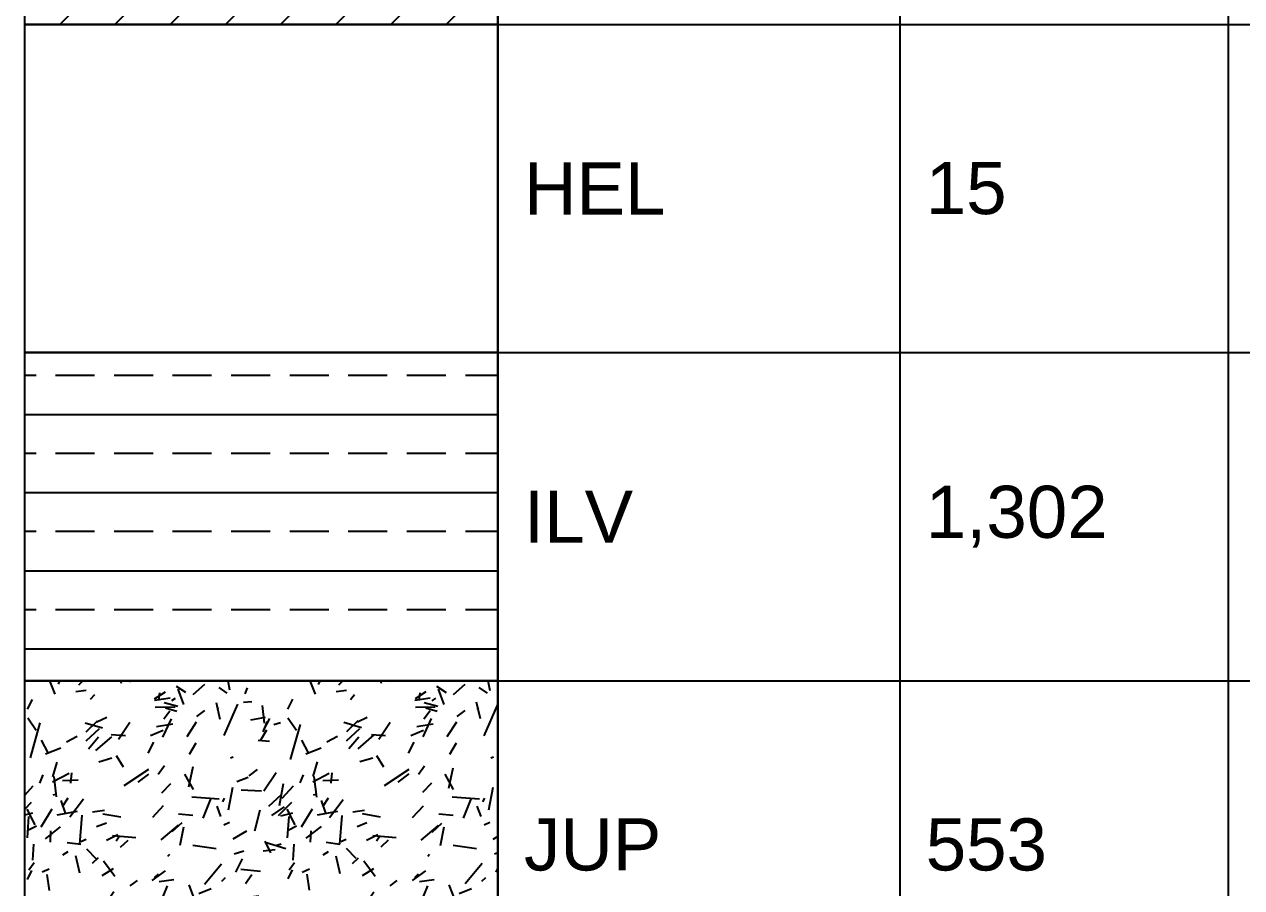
# Model space of a CAD drawing. Header units: feet. Extents: x 919634 to 928945, y 707022 to 708026.
# Drawn here: x 919633.8 to 919680.58, y 707083.7 to 707116.84 of the extents above; entities that cross this region are included whole.
import ezdxf

# ---------------------------------------------------------------- set-up
doc = ezdxf.new("R2010")
doc.units = ezdxf.units.FT
doc.header["$LTSCALE"] = 20
doc.header["$MEASUREMENT"] = 0
doc.layers.add('L-SCHD-TEXT-035M', color=7, linetype='Continuous')
doc.layers.add('LP-PATT-GRND', color=251, linetype='Continuous')
doc.styles.add('SCHEDULE HEADER', font='arial.ttf')
doc.styles.add('SCHEDULE TEXT', font='arial.ttf')
doc.styles.add('SCHEDULE TITLE', font='arial.ttf')

# ---------------------------------------------------------------- blocks, each defined once
blk = doc.blocks.new('*T205')
at = {"layer": 'L-SCHD-TEXT-035M', "color": 0, "linetype": 'ByBlock', "lineweight": -2, "transparency": 16777216}
for p, q in [((0, 0), (178.836, 0)), ((0, 0), (0, -631.538)), ((178.836, 0), (178.836, -631.538)), ((0, -7.2), (178.836, -7.2)), ((18.2, -7.2), (18.2, -13.724)), ((33.637, -7.2), (33.637, -13.724)), ((46.256, -7.2), (46.256, -13.724)), ((131.677, -7.2), (131.677, -13.724)), ((145.402, -7.2), (145.402, -13.724)), ((0, -13.724), (178.836, -13.724)), ((0, -20.126), (178.836, -20.126)), ((18.2, -20.126), (18.2, -214.226)), ((33.637, -20.126), (33.637, -214.226)), ((46.256, -20.126), (46.256, -214.226)), ((131.677, -20.126), (131.677, -214.226)), ((145.402, -20.126), (145.402, -214.226)), ((0, -39.026), (178.836, -39.026)), ((0, -56.626), (178.836, -56.626)), ((0, -74.226), (178.836, -74.226)), ((0, -93.126), (178.836, -93.126)), ((0, -109.226), (178.836, -109.226)), ((0, -125.326), (178.836, -125.326)), ((0, -144.226), (178.836, -144.226)), ((0, -160.326), (178.836, -160.326)), ((0, -179.226), (178.836, -179.226)), ((0, -195.326), (178.836, -195.326)), ((0, -214.226), (178.836, -214.226)), ((0, -220.627), (178.836, -220.627)), ((18.2, -220.627), (18.2, -271.927)), ((33.637, -220.627), (33.637, -271.927)), ((46.256, -220.627), (46.256, -271.927)), ((131.677, -220.627), (131.677, -271.927)), ((145.402, -220.627), (145.402, -271.927)), ((0, -238.227), (178.836, -238.227)), ((0, -255.827), (178.836, -255.827)), ((0, -271.927), (178.836, -271.927)), ((0, -278.329), (178.836, -278.329)), ((18.2, -278.329), (18.2, -316.129)), ((33.637, -278.329), (33.637, -316.129)), ((46.256, -278.329), (46.256, -316.129)), ((131.677, -278.329), (131.677, -316.129)), ((145.402, -278.329), (145.402, -316.129)), ((0, -290.929), (178.836, -290.929)), ((0, -303.529), (178.836, -303.529)), ((0, -316.129), (178.836, -316.129)), ((0, -322.531), (178.836, -322.531)), ((18.2, -322.531), (18.2, -448.531)), ((33.637, -322.531), (33.637, -448.531)), ((46.256, -322.531), (46.256, -448.531)), ((131.677, -322.531), (131.677, -448.531)), ((145.402, -322.531), (145.402, -448.531)), ((0, -335.131), (178.836, -335.131)), ((0, -347.731), (178.836, -347.731)), ((0, -360.331), (178.836, -360.331)), ((0, -372.931), (178.836, -372.931)), ((0, -385.531), (178.836, -385.531)), ((0, -398.131), (178.836, -398.131)), ((0, -410.731), (178.836, -410.731)), ((0, -423.331), (178.836, -423.331)), ((0, -435.931), (178.836, -435.931)), ((0, -448.531), (178.836, -448.531)), ((0, -454.932), (178.836, -454.932)), ((18.2, -454.932), (18.2, -505.332)), ((33.637, -454.932), (33.637, -505.332)), ((46.256, -454.932), (46.256, -505.332)), ((131.677, -454.932), (131.677, -505.332)), ((145.402, -454.932), (145.402, -505.332)), ((0, -467.532), (178.836, -467.532)), ((0, -480.132), (178.836, -480.132)), ((0, -492.732), (178.836, -492.732)), ((0, -505.332), (178.836, -505.332)), ((0, -511.735), (178.836, -511.735)), ((18.2, -511.735), (18.2, -599.935)), ((33.637, -511.735), (33.637, -599.935)), ((46.256, -511.735), (46.256, -599.935)), ((131.677, -511.735), (131.677, -599.935)), ((145.402, -511.735), (145.402, -599.935)), ((0, -524.335), (178.836, -524.335)), ((0, -536.935), (178.836, -536.935)), ((0, -549.535), (178.836, -549.535)), ((0, -562.135), (178.836, -562.135)), ((0, -574.735), (178.836, -574.735)), ((0, -587.335), (178.836, -587.335)), ((0, -599.935), (178.836, -599.935)), ((0, -606.338), (178.836, -606.338)), ((18.2, -606.338), (18.2, -631.538)), ((33.637, -606.338), (33.637, -631.538)), ((46.256, -606.338), (46.256, -631.538)), ((131.677, -606.338), (131.677, -631.538)), ((145.402, -606.338), (145.402, -631.538)), ((0, -618.938), (178.836, -618.938)), ((0, -631.538), (178.836, -631.538))]:
    blk.add_line(p, q, dxfattribs=at)
at = {"layer": 'L-SCHD-TEXT-035M', "color": 0, "transparency": 16777216, "char_height": 2}
for s, insert, width, attachment_point, style in [('^JQTY', (34.637, -13.224), 10.61937, 7, 'SCHEDULE HEADER'), ('^JSYMBOL', (1, -13.224), 16.2, 7, 'SCHEDULE HEADER'), ('^JCODE', (19.2, -13.224), 13.43656, 7, 'SCHEDULE HEADER'), ('^JBOTANICAL / COMMON NAME', (47.256, -13.224), 83.42156, 7, 'SCHEDULE HEADER'), ('^JNATIVE', (132.677, -13.224), 11.72442, 7, 'SCHEDULE HEADER'), ('^JDROUGHT TOLERANT', (146.402, -13.224), 31.43383, 7, 'SCHEDULE HEADER'), ('^JTREES', (1, -19.626), 176.83574, 7, 'SCHEDULE HEADER'), ('Bursera simaruba / Gumbo Limbo^JMin. 12` Ht. x 5` Spr. 2" Cal., 6\' c.t., Single Straight Trunk, Full Canopy (CATEGORY 1 TREE)', (47.256, -29.576), 83.42156, 4, 'SCHEDULE TEXT'), ('30', (34.637, -29.576), 10.61937, 4, 'SCHEDULE TEXT'), ('BU', (19.2, -29.576), 13.43656, 4, 'SCHEDULE TEXT'), ('Yes', (132.677, -29.576), 11.72442, 4, 'SCHEDULE TEXT'), ('Yes', (146.402, -29.576), 31.43383, 4, 'SCHEDULE TEXT'), ('Clusia rosea / Pitch Apple^JMin. 10` Ht. x 4` Spr. 2" Cal. 5\' c.t. Single Straight Trunk, Full Canopy (CATEGORY 2 TREE)', (47.256, -47.826), 83.42156, 4, 'SCHEDULE TEXT'), ('CR', (19.2, -47.826), 13.43656, 4, 'SCHEDULE TEXT'), ('13', (34.637, -47.826), 10.61937, 4, 'SCHEDULE TEXT'), ('Yes', (132.677, -47.826), 11.72442, 4, 'SCHEDULE TEXT'), ('Yes', (146.402, -47.826), 31.43383, 4, 'SCHEDULE TEXT'), ('Coccoloba diversifolia / Pigeon Plum^JMin. 10` Ht. x 4` Spr., 2" Cal., 5\' c.t., Single Straight Trunk, Full Canopy (CATEGORY 2 TREE)', (47.256, -65.426), 83.42156, 4, 'SCHEDULE TEXT'), ('CO', (19.2, -65.426), 13.43656, 4, 'SCHEDULE TEXT'), ('10', (34.637, -65.426), 10.61937, 4, 'SCHEDULE TEXT'), ('Yes', (132.677, -65.426), 11.72442, 4, 'SCHEDULE TEXT'), ('Yes', (146.402, -65.426), 31.43383, 4, 'SCHEDULE TEXT'), ('Conocarpus erectus / Green Buttonwood^JMin. 12` Ht. x 5` Spr., 2.5" Cal., 6\' c.t., Single Straight Trunk, Full Canopy (CATEGORY 1 TREE)', (47.256, -83.676), 83.42156, 4, 'SCHEDULE TEXT'), ('CE', (19.2, -83.676), 13.43656, 4, 'SCHEDULE TEXT'), ('41', (34.637, -83.676), 10.61937, 4, 'SCHEDULE TEXT'), ('Yes', (132.677, -83.676), 11.72442, 4, 'SCHEDULE TEXT'), ('Yes', (146.402, -83.676), 31.43383, 4, 'SCHEDULE TEXT'), ('Conocarpus erectus sericeus / Silver Buttonwood^JMin. 10` Ht. x 4` Spr., 1.5" Cal., 5\' c.t., Single Straight Trunk, Full Canopy (CATEGORY 3 TREE)', (47.256, -101.176), 83.42156, 4, 'SCHEDULE TEXT'), ('CS', (19.2, -101.176), 13.43656, 4, 'SCHEDULE TEXT'), ('40', (34.637, -101.176), 10.61937, 4, 'SCHEDULE TEXT'), ('Yes', (132.677, -101.176), 11.72442, 4, 'SCHEDULE TEXT'), ('Yes', (146.402, -101.176), 31.43383, 4, 'SCHEDULE TEXT'), ('Cordia sebestena / Orange Geiger Tree^JMin. 10` Ht. x 4` Spr. 2" Cal. Min. 5\' c.t., Single Straight Trunk, Full Canopy (CATEGORY 2 TREE)', (47.256, -117.276), 83.42156, 4, 'SCHEDULE TEXT'), ('CG', (19.2, -117.276), 13.43656, 4, 'SCHEDULE TEXT'), ('10', (34.637, -117.276), 10.61937, 4, 'SCHEDULE TEXT'), ('Yes', (132.677, -117.276), 11.72442, 4, 'SCHEDULE TEXT'), ('Yes', (146.402, -117.276), 31.43383, 4, 'SCHEDULE TEXT'), ('Delonix regia / Royal Poinciana^JMin. 18` Ht. x 10` Spr., 6" Cal., Single Straight leader, Full Canopy (CATEGORY 1 TREE)', (47.256, -134.776), 83.42156, 4, 'SCHEDULE TEXT'), ('DR', (19.2, -134.776), 13.43656, 4, 'SCHEDULE TEXT'), ('7', (34.637, -134.776), 10.61937, 4, 'SCHEDULE TEXT'), ('No', (132.677, -134.776), 11.72442, 4, 'SCHEDULE TEXT'), ('Yes', (146.402, -134.776), 31.43383, 4, 'SCHEDULE TEXT'), ('Elaeocarpus decipiens / Japanese Blueberry Tree^JMin. 10` Ht. x 4` Spr., 2" cal., 5` c.t., Full dense canopy (CATEGORY 2 TREE)', (47.256, -152.276), 83.42156, 4, 'SCHEDULE TEXT'), ('ED', (19.2, -152.276), 13.43656, 4, 'SCHEDULE TEXT'), ('23', (34.637, -152.276), 10.61937, 4, 'SCHEDULE TEXT'), ('No', (132.677, -152.276), 11.72442, 4, 'SCHEDULE TEXT'), ('Yes', (146.402, -152.276), 31.43383, 4, 'SCHEDULE TEXT'), ('Lagerstroemia speciosa / Queen\'s Crape Myrtle^JMin. 12\' ht., 5\' spr., 2" cal. 6\' c.t., full canopy (CATEGORY 1 TREE)', (47.256, -169.776), 83.42156, 4, 'SCHEDULE TEXT'), ('LS', (19.2, -169.776), 13.43656, 4, 'SCHEDULE TEXT'), ('26', (34.637, -169.776), 10.61937, 4, 'SCHEDULE TEXT'), ('No', (132.677, -169.776), 11.72442, 4, 'SCHEDULE TEXT'), ('Yes', (146.402, -169.776), 31.43383, 4, 'SCHEDULE TEXT'), ('Ligustrum japonicum / Japanese Privet^JMin. 8` Ht. x 4` Spr. 1.5" Cal., Multi-Trunk, Full Canopy (CATEGORY 3 TREE)', (47.256, -187.276), 83.42156, 4, 'SCHEDULE TEXT'), ('LJ', (19.2, -187.276), 13.43656, 4, 'SCHEDULE TEXT'), ('16', (34.637, -187.276), 10.61937, 4, 'SCHEDULE TEXT'), ('No', (132.677, -187.276), 11.72442, 4, 'SCHEDULE TEXT'), ('Yes', (146.402, -187.276), 31.43383, 4, 'SCHEDULE TEXT'), ("Quercus virginiana / Live Oak^JMin. 12` Ht. x 5` Spr., 2` Cal., 6' c.t., Straight trunk, Full Canopy (CATEGORY 1 TREE)", (47.256, -204.776), 83.42156, 4, 'SCHEDULE TEXT'), ('QV', (19.2, -204.776), 13.43656, 4, 'SCHEDULE TEXT'), ('56', (34.637, -204.776), 10.61937, 4, 'SCHEDULE TEXT'), ('Yes', (132.677, -204.776), 11.72442, 4, 'SCHEDULE TEXT'), ('Yes', (146.402, -204.776), 31.43383, 4, 'SCHEDULE TEXT'), ('^JPALM TREES', (1, -220.127), 176.83574, 7, 'SCHEDULE HEADER'), ('Ptychosperma elegans / Alexander palm^J10` Ct, Full canopy, single straight trunk, matched (CATEGORY 4 TREE)', (47.256, -229.427), 83.42156, 4, 'SCHEDULE TEXT'), ('PE', (19.2, -229.427), 13.43656, 4, 'SCHEDULE TEXT'), ('12', (34.637, -229.427), 10.61937, 4, 'SCHEDULE TEXT'), ('No', (132.677, -229.427), 11.72442, 4, 'SCHEDULE TEXT'), ('Yes', (146.402, -229.427), 31.43383, 4, 'SCHEDULE TEXT'), ('Roystonea elata / Florida Royal Palm^JMin. 8` GW, 16` OA Ht., Heavy Straight Trunk, No Scars, Full Crown (CATEGORY 4 TREE)', (47.256, -247.027), 83.42156, 4, 'SCHEDULE TEXT'), ('RE', (19.2, -247.027), 13.43656, 4, 'SCHEDULE TEXT'), ('13', (34.637, -247.027), 10.61937, 4, 'SCHEDULE TEXT'), ('Yes', (132.677, -247.027), 11.72442, 4, 'SCHEDULE TEXT'), ('Yes', (146.402, -247.027), 31.43383, 4, 'SCHEDULE TEXT'), ('Sabal palmetto / Cabbage Palmetto^JVarying Heights, 12`-16` CT, Slick Straight Trunk (CATEGORY 4 TREE)', (47.256, -263.877), 83.42156, 4, 'SCHEDULE TEXT'), ('SP', (19.2, -263.877), 13.43656, 4, 'SCHEDULE TEXT'), ('87', (34.637, -263.877), 10.61937, 4, 'SCHEDULE TEXT'), ('Yes', (132.677, -263.877), 11.72442, 4, 'SCHEDULE TEXT'), ('Yes', (146.402, -263.877), 31.43383, 4, 'SCHEDULE TEXT'), ('^JSHRUBS', (1, -277.829), 176.83574, 7, 'SCHEDULE HEADER'), ('Cordyline fruticosa `Red Sister` / Red Sister Ti Plant^J3 PPP, Min. 24" Ht. x 18" Spr., Full to Base and Dense', (47.256, -284.629), 83.42156, 4, 'SCHEDULE TEXT'), ('COR', (19.2, -284.629), 13.43656, 4, 'SCHEDULE TEXT'), ('33', (34.637, -284.629), 10.61937, 4, 'SCHEDULE TEXT'), ('No', (132.677, -284.629), 11.72442, 4, 'SCHEDULE TEXT'), ('Yes', (146.402, -284.629), 31.43383, 4, 'SCHEDULE TEXT'), ('Crinum augustum `Queen Emma` / `Queen Emma` Crinum^J1 PPP, Min. 3` Ht. x 3` Spr., Disease Free, Specimen', (47.256, -297.229), 83.42156, 4, 'SCHEDULE TEXT'), ('CRI', (19.2, -297.229), 13.43656, 4, 'SCHEDULE TEXT'), ('25', (34.637, -297.229), 10.61937, 4, 'SCHEDULE TEXT'), ('No', (132.677, -297.229), 11.72442, 4, 'SCHEDULE TEXT'), ('Yes', (146.402, -297.229), 31.43383, 4, 'SCHEDULE TEXT'), ('Podocarpus macrophyllus `pringles` / Dwarf Podocarpus^J18" Ht. x 18" Spr. 18" O.C. Full and Dense Shrub, Full to Base', (47.256, -309.829), 83.42156, 4, 'SCHEDULE TEXT'), ('1,031', (34.637, -309.829), 10.61937, 4, 'SCHEDULE TEXT'), ('POM', (19.2, -309.829), 13.43656, 4, 'SCHEDULE TEXT'), ('No', (132.677, -309.829), 11.72442, 4, 'SCHEDULE TEXT'), ('Yes', (146.402, -309.829), 31.43383, 4, 'SCHEDULE TEXT'), ('^JSHRUB AREAS', (1, -322.031), 176.83574, 7, 'SCHEDULE HEADER'), ('Callicarpa americana / American Beautyberry^JMin. 18" ht.  x 18" spr., 24" o.c., full and dense', (47.256, -328.831), 83.42156, 4, 'SCHEDULE TEXT'), ('CAA', (19.2, -328.831), 13.43656, 4, 'SCHEDULE TEXT'), ('359', (34.637, -328.831), 10.61937, 4, 'SCHEDULE TEXT'), ('Yes', (132.677, -328.831), 11.72442, 4, 'SCHEDULE TEXT'), ('Yes', (146.402, -328.831), 31.43383, 4, 'SCHEDULE TEXT'), ('Chrysobalanus icaco `Red Tip` / Red Tip Cocoplum^JMin. 24" HT. x 24" Sprd., Full to Base and Dense, 24" O.C.', (47.256, -341.431), 83.42156, 4, 'SCHEDULE TEXT'), ('CHR', (19.2, -341.431), 13.43656, 4, 'SCHEDULE TEXT'), ('769', (34.637, -341.431), 10.61937, 4, 'SCHEDULE TEXT'), ('Yes', (132.677, -341.431), 11.72442, 4, 'SCHEDULE TEXT'), ('Yes', (146.402, -341.431), 31.43383, 4, 'SCHEDULE TEXT'), ('Clusia Guttifera / Small leaf clusia^JMin. 36" Ht. x 30" Spr, Full to Base and Dense, 30" o.c.', (47.256, -354.031), 83.42156, 4, 'SCHEDULE TEXT'), ('CLD3', (19.2, -354.031), 13.43656, 4, 'SCHEDULE TEXT'), ('95', (34.637, -354.031), 10.61937, 4, 'SCHEDULE TEXT'), ('No', (132.677, -354.031), 11.72442, 4, 'SCHEDULE TEXT'), ('Yes', (146.402, -354.031), 31.43383, 4, 'SCHEDULE TEXT'), ('Conocarpus erectus sericeus / Silver Buttonwood^JMin. 24" Ht. x 24" Spr., Bush Form, Full to Base and Dense, 24" O.C.', (47.256, -366.631), 83.42156, 4, 'SCHEDULE TEXT'), ('CES', (19.2, -366.631), 13.43656, 4, 'SCHEDULE TEXT'), ('531', (34.637, -366.631), 10.61937, 4, 'SCHEDULE TEXT'), ('Yes', (132.677, -366.631), 11.72442, 4, 'SCHEDULE TEXT'), ('Yes', (146.402, -366.631), 31.43383, 4, 'SCHEDULE TEXT'), ('Hamelia patens \'Calusa\' / Dwarf Firebush^JMin., 18" HT. x 18" Spr., Full to Base and Dense, 24" O.C.', (47.256, -379.231), 83.42156, 4, 'SCHEDULE TEXT'), ('HAM', (19.2, -379.231), 13.43656, 4, 'SCHEDULE TEXT'), ('1,054', (34.637, -379.231), 10.61937, 4, 'SCHEDULE TEXT'), ('Yes', (132.677, -379.231), 11.72442, 4, 'SCHEDULE TEXT'), ('Yes', (146.402, -379.231), 31.43383, 4, 'SCHEDULE TEXT'), ('Philodendron\'Xanadu\' / Dwarf Philodendron^JMIN. 16" X 18" SPR.. 18" O.C.', (47.256, -391.831), 83.42156, 4, 'SCHEDULE TEXT'), ('PHI', (19.2, -391.831), 13.43656, 4, 'SCHEDULE TEXT'), ('338', (34.637, -391.831), 10.61937, 4, 'SCHEDULE TEXT'), ('No', (132.677, -391.831), 11.72442, 4, 'SCHEDULE TEXT'), ('Yes', (146.402, -391.831), 31.43383, 4, 'SCHEDULE TEXT'), ('Podocarpus macrophyllus / Podocarpus^JMin. 48" Ht. x 18" Spr., Full to Base and Densee, 18" O.C. ', (47.256, -404.431), 83.42156, 4, 'SCHEDULE TEXT'), ('POD', (19.2, -404.431), 13.43656, 4, 'SCHEDULE TEXT'), ('488', (34.637, -404.431), 10.61937, 4, 'SCHEDULE TEXT'), ('No', (132.677, -404.431), 11.72442, 4, 'SCHEDULE TEXT'), ('Yes', (146.402, -404.431), 31.43383, 4, 'SCHEDULE TEXT'), ('Psychotria nervosa \'Little Psycho\' / Dwarf Wild Coffee^JMin. 18" Ht. x 18" Spr. 18" O.C. Full and Dense Shrub, Full to Edge of Pot', (47.256, -417.031), 83.42156, 4, 'SCHEDULE TEXT'), ('1,440', (34.637, -417.031), 10.61937, 4, 'SCHEDULE TEXT'), ('PSY', (19.2, -417.031), 13.43656, 4, 'SCHEDULE TEXT'), ('Yes', (132.677, -417.031), 11.72442, 4, 'SCHEDULE TEXT'), ('Yes', (146.402, -417.031), 31.43383, 4, 'SCHEDULE TEXT'), ('Serenoa repens / Saw Palmetto^JMin. 36" Ht. x 30" Spr. 30" O.C. Full and Dense Shrub, Full to Edge of Pot', (47.256, -429.631), 83.42156, 4, 'SCHEDULE TEXT'), ('SER', (19.2, -429.631), 13.43656, 4, 'SCHEDULE TEXT'), ('200', (34.637, -429.631), 10.61937, 4, 'SCHEDULE TEXT'), ('Yes', (132.677, -429.631), 11.72442, 4, 'SCHEDULE TEXT'), ('Yes', (146.402, -429.631), 31.43383, 4, 'SCHEDULE TEXT'), ('Zamia pumila / Coontie^JMin. 18" Ht. x 18" Spr., Full and Dense, No Spots, 24" O.C., ', (47.256, -442.231), 83.42156, 4, 'SCHEDULE TEXT'), ('ZAM', (19.2, -442.231), 13.43656, 4, 'SCHEDULE TEXT'), ('407', (34.637, -442.231), 10.61937, 4, 'SCHEDULE TEXT'), ('Yes', (132.677, -442.231), 11.72442, 4, 'SCHEDULE TEXT'), ('Yes', (146.402, -442.231), 31.43383, 4, 'SCHEDULE TEXT'), ('^JGRASSES', (1, -454.432), 176.83574, 7, 'SCHEDULE HEADER'), ('Hymenocallis latifolia / Spider Lily^JMin. 18" Ht. x 18" Spr., Fully Rooted and Dense, 18" O.C., ', (47.256, -461.232), 83.42156, 4, 'SCHEDULE TEXT'), ('HYM', (19.2, -461.232), 13.43656, 4, 'SCHEDULE TEXT'), ('952', (34.637, -461.232), 10.61937, 4, 'SCHEDULE TEXT'), ('Yes', (132.677, -461.232), 11.72442, 4, 'SCHEDULE TEXT'), ('Yes', (146.402, -461.232), 31.43383, 4, 'SCHEDULE TEXT'), ('Muhlenbergia capillaris / Pink Muhly Grass^JMin. 18" HT. x 18" Sprd., Fully Rooted and Dense, 24" O.C.', (47.256, -473.832), 83.42156, 4, 'SCHEDULE TEXT'), ('MUH', (19.2, -473.832), 13.43656, 4, 'SCHEDULE TEXT'), ('736', (34.637, -473.832), 10.61937, 4, 'SCHEDULE TEXT'), ('Yes', (132.677, -473.832), 11.72442, 4, 'SCHEDULE TEXT'), ('Yes', (146.402, -473.832), 31.43383, 4, 'SCHEDULE TEXT'), ('Tripsacum dactyloides / Fakahatchee Grass^JMin. 36" ht. x 24" spr, 30" o.c.', (47.256, -486.432), 83.42156, 4, 'SCHEDULE TEXT'), ('FAK', (19.2, -486.432), 13.43656, 4, 'SCHEDULE TEXT'), ('426', (34.637, -486.432), 10.61937, 4, 'SCHEDULE TEXT'), ('Yes', (132.677, -486.432), 11.72442, 4, 'SCHEDULE TEXT'), ('Yes', (146.402, -486.432), 31.43383, 4, 'SCHEDULE TEXT'), ('Tripsacum floridanum / Dwarf Fakahatchee Grass^JMin. 18"  HT. x 18" Sprd., Fully Rooted and Dense, 24" O.C.', (47.256, -499.032), 83.42156, 4, 'SCHEDULE TEXT'), ('TRF', (19.2, -499.032), 13.43656, 4, 'SCHEDULE TEXT'), ('737', (34.637, -499.032), 10.61937, 4, 'SCHEDULE TEXT'), ('Yes', (132.677, -499.032), 11.72442, 4, 'SCHEDULE TEXT'), ('Yes', (146.402, -499.032), 31.43383, 4, 'SCHEDULE TEXT'), ('^JGROUND COVERS', (1, -511.235), 176.83574, 7, 'SCHEDULE HEADER'), ('Ficus microcarpa `Green Island` / Green Island Ficus^JMin. 12" Ht. x 12" Sprd., Fully Rooted and Dense, 12" O.C.', (47.256, -518.035), 83.42156, 4, 'SCHEDULE TEXT'), ('1,131', (34.637, -518.035), 10.61937, 4, 'SCHEDULE TEXT'), ('FIC', (19.2, -518.035), 13.43656, 4, 'SCHEDULE TEXT'), ('No', (132.677, -518.035), 11.72442, 4, 'SCHEDULE TEXT'), ('Yes', (146.402, -518.035), 31.43383, 4, 'SCHEDULE TEXT'), ('Glandularia maritima / Beach Verbena^JMin. 8" HT. x 8" Sprd., Full and Dense, 12" O.C.', (47.256, -530.635), 83.42156, 4, 'SCHEDULE TEXT'), ('2,345', (34.637, -530.635), 10.61937, 4, 'SCHEDULE TEXT'), ('GLA', (19.2, -530.635), 13.43656, 4, 'SCHEDULE TEXT'), ('Yes', (132.677, -530.635), 11.72442, 4, 'SCHEDULE TEXT'), ('Yes', (146.402, -530.635), 31.43383, 4, 'SCHEDULE TEXT'), ('Helianthus debilis / Dune Sunflower^JMin. 18" Ht. x 18" Sprd., 24" O.C., Full and Dense', (47.256, -543.235), 83.42156, 4, 'SCHEDULE TEXT'), ('HEL', (19.2, -543.235), 13.43656, 4, 'SCHEDULE TEXT'), ('15', (34.637, -543.235), 10.61937, 4, 'SCHEDULE TEXT'), ('Yes', (132.677, -543.235), 11.72442, 4, 'SCHEDULE TEXT'), ('Yes', (146.402, -543.235), 31.43383, 4, 'SCHEDULE TEXT'), ('Ilex vomitoria `Nana` / Dwarf Yaupon^JMin. 12" Ht. x 12" Spr. 18" O.C. Full and Dense Shrub, Full to Edge of Pot', (47.256, -555.835), 83.42156, 4, 'SCHEDULE TEXT'), ('1,302', (34.637, -555.835), 10.61937, 4, 'SCHEDULE TEXT'), ('ILV', (19.2, -555.835), 13.43656, 4, 'SCHEDULE TEXT'), ('Yes', (132.677, -555.835), 11.72442, 4, 'SCHEDULE TEXT'), ('Yes', (146.402, -555.835), 31.43383, 4, 'SCHEDULE TEXT'), ('Juniperus chinensis `parsonii` / Parsoni juniper^JMin. 12" Ht.  x 18" Sprd., 24" O.C., Full and Dense', (47.256, -568.435), 83.42156, 4, 'SCHEDULE TEXT'), ('553', (34.637, -568.435), 10.61937, 4, 'SCHEDULE TEXT'), ('JUP', (19.2, -568.435), 13.43656, 4, 'SCHEDULE TEXT'), ('No', (132.677, -568.435), 11.72442, 4, 'SCHEDULE TEXT'), ('Yes', (146.402, -568.435), 31.43383, 4, 'SCHEDULE TEXT'), ('Salvia coccinea / Sage, Tropical Red^JMin. 12" ht. x 12" spr., full to base, 18" o.c.', (47.256, -581.035), 83.42156, 4, 'SCHEDULE TEXT'), ('SAL', (19.2, -581.035), 13.43656, 4, 'SCHEDULE TEXT'), ('775', (34.637, -581.035), 10.61937, 4, 'SCHEDULE TEXT'), ('Yes', (132.677, -581.035), 11.72442, 4, 'SCHEDULE TEXT'), ('Yes', (146.402, -581.035), 31.43383, 4, 'SCHEDULE TEXT'), ('Trachelospermum asiaticum `Minima` / Minima Jasmine^JMin. 12" Ht. x 18" Spr., 18" O.C., Full to Edge of Pot', (47.256, -593.635), 83.42156, 4, 'SCHEDULE TEXT'), ('TRA', (19.2, -593.635), 13.43656, 4, 'SCHEDULE TEXT'), ('509', (34.637, -593.635), 10.61937, 4, 'SCHEDULE TEXT'), ('No', (132.677, -593.635), 11.72442, 4, 'SCHEDULE TEXT'), ('Yes', (146.402, -593.635), 31.43383, 4, 'SCHEDULE TEXT'), ('^JSOD AND MULCH', (1, -605.838), 176.83574, 7, 'SCHEDULE HEADER'), ('Shredded Melaleuca / Mulch^JFree of Foreign Materials and Weeds, Minimum Depth After Settling Shall be 3"; Quantity to be Verified in the Field', (47.256, -612.638), 83.42156, 4, 'SCHEDULE TEXT'), ('MULCH', (19.2, -612.638), 13.43656, 4, 'SCHEDULE TEXT'), ('51 sf', (34.637, -612.638), 10.61937, 4, 'SCHEDULE TEXT'), ('N/A', (132.677, -612.638), 11.72442, 4, 'SCHEDULE TEXT'), ('N/A', (146.402, -612.638), 31.43383, 4, 'SCHEDULE TEXT'), ('Stenotaphrum secundatum `Floritam` / Floritam St. Augustine Sod^JDisease Free, Laid Tightly w/ Staggered Joints, Rolled and Sanded to Level Lawn *Quantity to be Verified in the Field', (47.256, -625.238), 83.42156, 4, 'SCHEDULE TEXT'), ('SOD', (19.2, -625.238), 13.43656, 4, 'SCHEDULE TEXT'), ('69 sf', (34.637, -625.238), 10.61937, 4, 'SCHEDULE TEXT'), ('N/A', (132.677, -625.238), 11.72442, 4, 'SCHEDULE TEXT'), ('N/A', (146.402, -625.238), 31.43383, 4, 'SCHEDULE TEXT')]:
    blk.add_mtext(s, dxfattribs=dict(at, insert=insert, width=width, attachment_point=attachment_point, style=style))
blk = doc.blocks.new('LAFX-PLANTSCHEDULE1')
at = {"layer": 'LP-PATT-GRND'}
h = blk.add_hatch(dxfattribs=at)
h.set_pattern_fill('ANSI31', color=256, scale=12)
h.set_pattern_definition([(45, (0, -536.935), (-1.06066, 1.06066), [])])
h.paths.add_polyline_path([(0, -524.335), (0, -536.935), (18.2, -536.935), (18.2, -524.335)])
h = blk.add_hatch(dxfattribs=at)
h.set_pattern_fill('ANSI33', color=256, scale=12, angle=135)
h.set_pattern_definition([(180, (0, -562.135), (-2e-16, -3), []), (180, (-1.5, -560.635), (-2e-16, -3), [1.5, -0.75])])
h.paths.add_polyline_path([(0, -549.535), (0, -562.135), (18.2, -562.135), (18.2, -549.535)])
h = blk.add_hatch(dxfattribs=at)
h.set_pattern_fill('LAFX-C230-CHIPSCRATCH', color=256, scale=10, angle=90, pattern_type=2)
h.set_pattern_definition([(96.1702, (-4.7246, -572.15457), (30, -280), [0.67626, -371.47962]), (96.6325, (-10.467, -570.48287), (30, -260), [0.78664, -432.11058]), (98.3659, (-4.5974, -571.99107), (10, -70), [0.62448, -343.03233]), (100.8855, (-8.159, -567.59357), (40, -210), [0.48112, -264.28293]), (102.0948, (-10.34, -570.4102), (10, -50), [0.78053, -142.3977]), (102.2005, (-5.4696, -568.06607), (30, -140), [0.68788, -377.86198]), (102.875, (-5.3424, -568.01147), (50, -220), [0.6524, -358.37406]), (108.435, (-7.832, -572.3), (-4e-12, -10), [0.5172, -31.1056]), (109.983, (-7.9228, -567.5754), (10, -30), [0.4254, -116.6216]), (110.556, (-3.6888, -563.287), (10, -30), [0.621, -84.819]), (111.2505, (-4.5792, -566.41247), (50, -130), [0.7019, -192.4302]), (111.801, (-4.9972, -564.8679), (10, -30), [0.5871, -53.2645]), (115.641, (-7.632, -572.28177), (110, -230), [0.5039, -276.80458]), (115.641, (-4.8154, -564.83147), (110, -230), [0.5039, -276.80458]), (116.565, (-9.0676, -572.2637), (-10, 10), [1.0565, -21.3042]), (117.2553, (-3.7797, -563.39597), (10, -20), [0.67455, -370.53967]), (117.4076, (-4.0704, -567.95697), (10, -20), [0.55266, -303.58546]), (119.3578, (-4.4702, -566.24887), (50, -90), [0.66717, -182.90843]), (122.0054, (-4.1794, -568.0479), (30, -50), [0.5143, -93.8255]), (124.6952, (-9.1039, -571.8457), (20, -30), [0.57463, -157.53925]), (125.7539, (-0.6542, -566.90297), (50, -70), [0.5598, -307.49865]), (126.0274, (-0.7814, -567.1211), (50, -70), [0.7415, -135.2732]), (133.6028, (-12.048, -574.35337), (190, -200), [0.52697, -289.47303]), (144.7824, (-10.976, -571.15517), (-100, 70), [0.3781, -207.7084]), (146.9761, (-10.867, -571.04617), (-170, 110), [0.43346, -238.10375]), (150.255, (-11.993, -574.0263), (-20, 10), [0.4395, -80.1831]), (163.4429, (-1.9625, -568.17507), (-270, 80), [0.70143, -385.30375]), (163.54, (-6.0693, -571.04617), (-170, 50), [0.8337, -457.96908]), (163.7398, (-6.5054, -566.21257), (-70, 20), [0.4543, -249.5457]), (163.8866, (-6.1056, -571.20967), (-70, 20), [0.85116, -467.55038]), (164.5778, (-6.4327, -566.03087), (-110, 30), [0.54666, -300.28552]), (169.5625, (-3.18, -570.66457), (-110, 20), [0.70213, -385.69145]), (171.87, (-3.1073, -565.2495), (-10, 1e-11), [0.8994, -69.8112]), (172.1467, (-3.2164, -570.46467), (-220, 30), [0.53196, -292.21366]), (174.2894, (-9.6127, -574.4806), (-10, 6e-14), [0.54786, -99.9509]), (174.5597, (-8.3952, -573.46297), (-110, 10), [0.76666, -210.18357]), (175.2364, (-9.5582, -574.317), (-10, -4e-12), [0.4376, -119.9783]), (175.3331, (-3.289, -565.32217), (-370, 30), [0.89337, -490.73658]), (175.3645, (-8.4134, -568.57487), (-250, 20), [0.67455, -370.53967]), (176.0548, (-1.908, -568.35677), (-150, 10), [1.0565, -289.6324]), (176.186, (-2.435, -566.6123), (-10, 2e-12), [0.54635, -149.7866]), (177.337, (-8.4497, -573.57197), (-220, 10), [0.78222, -429.68265]), (178.3634, (-2.435, -566.73947), (-10, -3e-12), [0.63626, -349.50657]), (181.3639, (-0.7632, -565.15857), (10, -7e-13), [0.76342, -419.35561]), (183.4682, (-0.99943, -565.28577), (170, 10), [0.60076, -330.00475]), (186.582, (-2.6894, -561.95997), (90, 10), [0.4756, -261.24945]), (186.7098, (-6.3419, -568.61117), (90, 10), [0.31105, -170.8614]), (186.7098, (-6.6144, -571.13697), (90, 10), [0.31105, -170.8614]), (187.3524, (-7.3776, -569.50157), (80, 10), [0.568, -312.002]), (187.7652, (-5.5786, -572.91787), (150, 20), [0.40347, -221.63256]), (188.6156, (-2.5804, -561.79697), (200, 30), [0.6065, -333.15988]), (189.0903, (-7.5048, -569.64697), (190, 30), [0.46007, -252.7197]), (189.1623, (-5.4333, -573.06317), (250, 40), [0.5706, -313.43577]), (189.6888, (-4.6701, -569.17447), (60, 10), [0.7558, -415.17688]), (189.7276, (-0.2726, -564.90397), (60, 10), [0.6453, -354.46034]), (190.5392, (-4.7246, -569.33807), (270, 50), [0.79478, -436.58377]), (192.9946, (-8.4861, -568.2296), (90, 20), [0.4849, -132.93176]), (195.9454, (-6.36, -571.0644), (40, 10), [0.2646, -72.5365]), (196.5044, (-10.867, -573.06317), (170, 50), [0.5117, -281.09084]), (196.6992, (-5.6332, -565.1041), (70, 20), [0.3794, -104.0236]), (198.435, (-5.9966, -565.213), (10, 1e-11), [0.115, -31.5078]), (198.435, (-7.3413, -567.121), (10, 1e-11), [0.2298, -31.393]), (198.435, (-9.1766, -573.79), (10, 1e-11), [0.115, -31.5078]), (200.556, (-7.5593, -567.1938), (30, 10), [0.4658, -84.9743]), (200.8545, (-5.9602, -568.46577), (80, 30), [0.40835, -224.3137]), (202.1094, (-3.3799, -565.08587), (50, 20), [0.62764, -344.77068]), (202.1663, (-6.705, -573.98997), (50, 20), [0.5298, -291.0178]), (202.9321, (-7.1959, -574.18983), (190, 80), [0.513, -281.79888]), (204.444, (-3.1437, -562.36), (90, 40), [0.2196, -120.6109]), (205.017, (-9.5582, -569.2836), (130, 60), [0.3008, -165.22866]), (205.4633, (-10.485, -572.88147), (190, 90), [0.42266, -232.1714]), (206.565, (-8.9585, -573.681), (-10, -10), [0.2438, -22.1169]), (206.565, (-2.9983, -566.812), (-10, -10), [0.4876, -21.873]), (206.565, (-6.378, -573.8264), (-10, -10), [0.3657, -21.995]), (206.565, (-11.357, -573.2086), (-10, -10), [0.4876, -21.873]), (207.2161, (-6.6508, -568.64747), (20, 10), [0.71518, -392.8582]), (208.6105, (-2.9801, -564.8679), (20, 10), [0.4554, -124.84426]), (209.0546, (-7.9955, -567.3574), (20, 10), [0.3742, -102.5821]), (210.3791, (-2.4713, -566.50327), (120, 70), [0.61084, -335.54388]), (210.3791, (-9.8308, -569.41077), (120, 70), [0.61084, -335.54388]), (212.0054, (-0.9631, -567.0121), (50, 30), [0.5143, -93.8255]), (212.0054, (-8.5769, -570.4647), (50, 30), [0.1714, -94.1684]), (212.4712, (-9.286, -573.8264), (80, 50), [0.2369, -130.1471]), (213.1113, (-4.1976, -571.30057), (200, 130), [0.49897, -274.09163]), (213.69, (-6.9233, -571.1734), (20, 10), [0.5897, -35.4658]), (213.9436, (-0.01817, -566.37607), (30.0054, 19.9918977), [1.139, -589.6232]), (214.992, (-2.2896, -566.3761), (30, 20), [0.2218, -121.84374]), (215.5377, (-1.3992, -567.2847), (30, 20), [0.6253, -85.398]), (215.8377, (-3.4344, -567.03027), (70, 50), [0.40347, -221.63256]), (216.2538, (-4.6156, -571.57317), (110, 80), [0.338, -185.67274]), (216.4692, (-7.6684, -574.3897), (190, 140), [0.51972, -285.48728]), (217.4054, (-8.7223, -570.55557), (40, 30), [0.3889, -213.62046]), (217.9987, (-3.9614, -565.32217), (90, 70), [0.7379, -405.3409]), (219.9575, (-0.90857, -565.01327), (60, 50), [0.87714, -481.8236]), (220.4622, (-4.2885, -563.84997), (270, 230), [0.81204, -446.06602]), (221.3478, (-5.9057, -570.66457), (80, 70), [0.60514, -332.41138]), (222.1376, (-2.7621, -562.01497), (100, 90), [0.5146, -282.68144]), (222.7094, (-5.6695, -570.44647), (120, 110), [0.3215, -176.59657]), (222.7974, (-4.9063, -564.37697), (130, 120), [0.66865, -367.29874]), (222.879, (-3.7615, -567.26647), (130, 120), [0.69433, -190.3554]), (223.1524, (-7.0505, -566.84857), (150, 140), [0.39853, -218.9186]), (223.7811, (-4.8881, -571.77297), (230, 220), [0.60405, -331.81135]), (225, (-8.25, -572.6634), (-2e-15, -10), [0.18, -13.9622]), (225, (-9.6854, -572.3545), (-2e-15, -10), [0.2827, -13.8595]), (225, (-8.377, -572.791), (-2e-15, -10), [0.1028, -14.0393]), (225, (-3.689, -570.792), (-2e-15, -10), [0.7195, -13.4226]), (225, (-6.233, -573.681), (-2e-15, -10), [0.2056, -13.9365]), (225, (-8.813, -573.536), (-2e-15, -10), [0.2056, -13.9365]), (226.2189, (-1.908, -567.64807), (-220, -230), [0.60405, -331.81135]), (226.4688, (-10.358, -569.71967), (-180, -190), [0.50128, -275.361]), (227.2906, (-5.5241, -567.99337), (-110, -120), [0.64297, -176.2751]), (228.0128, (-3.0346, -569.8469), (-80, -90), [0.2445, -134.29177]), (228.5035, (-12.266, -574.1353), (-150, -170), [0.6308, -346.5003]), (229.9697, (-9.3038, -571.90017), (-50, -60), [0.5933, -325.90326]), (230.0636, (-3.3436, -562.45097), (-49.9778318, -60.0184665), [1.0191, -481.68167]), (231.7662, (-8.3407, -575.20743), (-110, -140), [0.76342, -419.35561]), (232.5946, (-2.0534, -566.06717), (-30, -40), [0.3889, -213.62046]), (232.5946, (-9.4855, -573.9536), (-30, -40), [0.3889, -213.62046]), (232.65065, (-6.1056, -565.24947), (-160, -210), [0.86863, -477.1481]), (233.7462, (-8.6133, -573.26307), (-80, -110), [0.338, -185.67274]), (234.1623, (-3.1982, -570.02857), (-50, -70), [0.40347, -221.63256]), (235.008, (-6.6326, -565.94), (-20, -30), [0.2218, -121.84374]), (235.6197, (-7.7047, -569.66517), (-20, -30), [0.41834, -229.79895]), (236.0035, (-8.4861, -568.10237), (-19.9880128, -30.007988), [0.94247, -481.65467]), (236.31, (-9.7944, -574.408), (-10, -20), [0.3931, -35.6624]), (236.31, (-7.414, -571.5005), (-10, -20), [0.7862, -35.2693]), (236.31, (-11.793, -573.4267), (-10, -20), [0.8517, -35.2038]), (237.1715, (-4.2703, -567.73897), (-90, -140), [0.67038, -368.24696]), (238.815, (-7.2868, -568.97457), (-30, -50), [0.80715, -443.3775]), (239.7436, (-3.4344, -570.3557), (-40, -70), [0.5049, -138.41955]), (240.5241, (-5.3242, -572.19097), (-90, -160), [0.4801, -263.7168]), (241.557, (-2.326, -568.08417), (-70, -130), [0.496, -272.4509]), (242.354, (-5.5605, -572.60887), (-10, -20), [0.43078, -236.6346]), (242.4472, (-5.7604, -572.99047), (-10, -20), [0.4714, -258.95103]), (243.435, (-9.013, -568.8838), (10, 10), [0.0813, -22.2794]), (243.435, (-9.7217, -574.2625), (10, 10), [0.1625, -22.1981]), (243.435, (-8.0863, -574.6986), (10, 10), [0.5689, -21.7918]), (244.44, (-9.0312, -570.79177), (-100, -210), [0.46328, -254.4877]), (244.6538, (-5.3606, -567.64807), (-80, -170), [0.38203, -209.85593]), (244.7989, (-3.9977, -563.23197), (-70, -150), [0.6828, -187.2001]), (245.225, (-6.0875, -568.3205), (-50, -110), [0.78053, -142.3977]), (246.2796, (-4.5429, -565.77647), (-70.049563, -159.978307), [1.31, -446.46228]), (246.3706, (-4.6337, -568.30227), (-30, -70), [0.6347, -174.0078]), (247.6199, (-6.9233, -566.53967), (-20, -50), [0.3341, -183.5137]), (247.751, (-8.4497, -572.86327), (-20, -50), [0.43193, -237.26536]), (247.9638, (-6.1965, -568.28407), (-20, -50), [0.82335, -452.27708]), (248.6294, (-6.7598, -566.12167), (-70, -180), [0.4488, -246.53298]), (248.9625, (-7.8501, -572.1546), (-30, -80), [0.2531, -139.0308]), (249.1455, (-5.2152, -567.26647), (-30, -80), [0.40835, -224.3137]), (253.8108, (-8.3225, -567.53907), (-20, -70), [0.58658, -322.21367]), (254.1569, (-10.703, -570.08307), (-150.2209584, -529.93741485), [1.3978, -622.22068]), (255.964, (-2.5622, -561.215), (-2e-11, -10), [0.8242, -40.4069]), (258.1785, (-10.903, -572.86327), (-50, -240), [0.7983, -438.51935]), (258.4078, (-4.8881, -568.88377), (-10, -50), [0.72344, -397.39714]), (258.9298, (-2.5622, -568.52027), (-80, -410), [0.85174, -467.86993]), (259.3803, (-10.776, -572.718), (-20, -110), [0.88743, -161.9008]), (262.875, (-9.2311, -571.2097), (-2e-11, -10), [0.293, -80.3296]), (264.8056, (-9.2675, -571.5005), (-5e-11, -10), [0.4014, -110.0522]), (265.3141, (-8.2135, -574.40788), (-30.1229628, -369.9900095), [1.1122, -490.51776]), (266.186, (-8.0681, -574.49874), (5e-11, -10), [0.81953, -149.51343]), (266.6335, (-6.6326, -573.73554), (8e-11, -10), [0.6189, -169.67496]), (267.614, (-6.8507, -573.9354), (7e-11, -10), [0.4365, -239.77175])])
h.paths.add_polyline_path([(0, -562.135), (0, -574.735), (18.2, -574.735), (18.2, -562.135)])
at = {"layer": 'L-SCHD-TEXT-035M'}
for points in [[(0, -524.335), (0, -536.935), (18.2, -536.935), (18.2, -524.335)], [(0, -536.935), (0, -549.535), (18.2, -549.535), (18.2, -536.935)], [(0, -549.535), (0, -562.135), (18.2, -562.135), (18.2, -549.535)], [(0, -562.135), (0, -574.735), (18.2, -574.735), (18.2, -562.135)]]:
    blk.add_lwpolyline(points, close=True, dxfattribs=at)
blk.add_blockref('*T205', (0, 0))
at = {"layer": 'L-SCHD-TEXT-035M', "style": 'SCHEDULE TITLE'}
blk.add_attdef('PLANT_SCHEDULE', (1.8, -4.824), '', height=3.6, dxfattribs=at)

msp = doc.modelspace()

# ---------------------------------------------------------------- block references
at = {"layer": 'L-SCHD-TEXT-035M'}
msp.add_blockref('LAFX-PLANTSCHEDULE1', (919633.804, 707653.777), dxfattribs=at)

doc.saveas('drawing.dxf')
